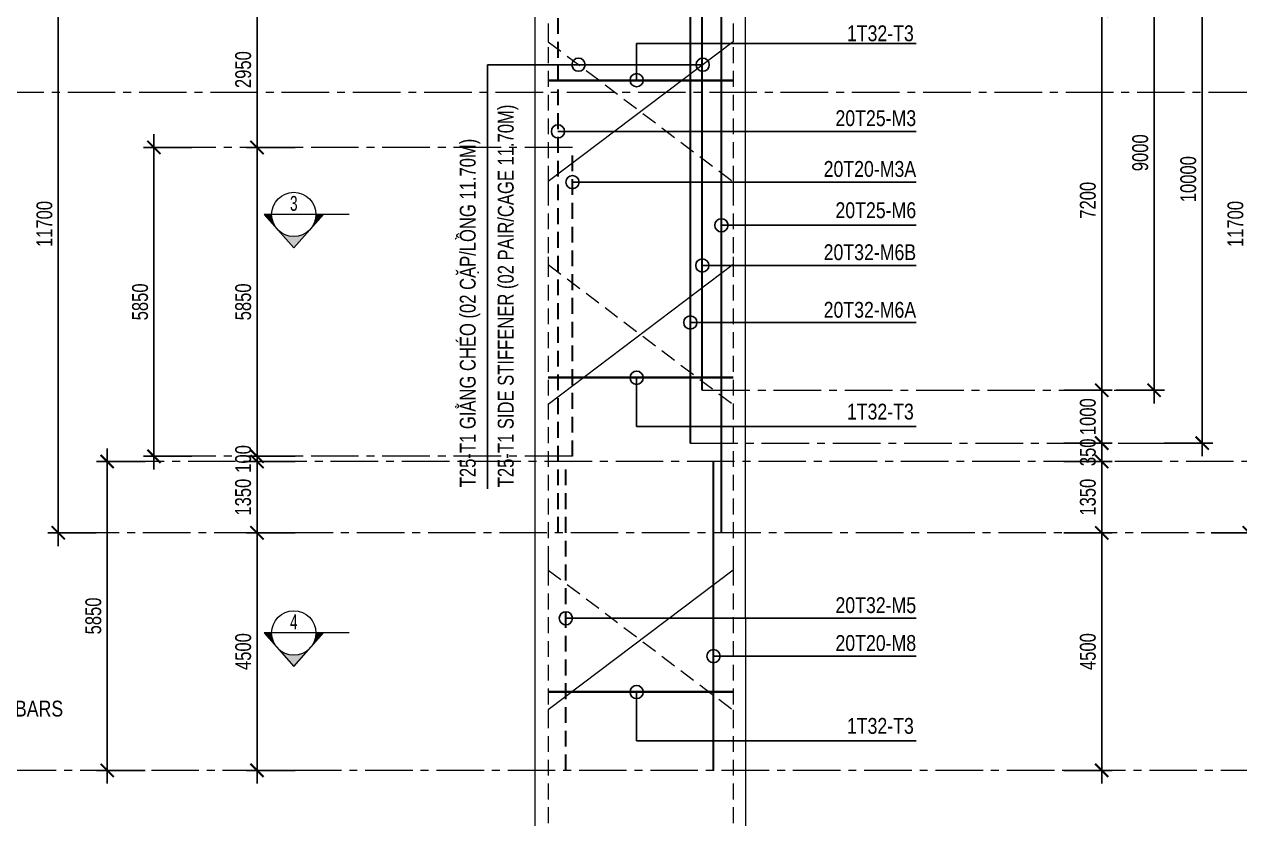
# Model space of a CAD drawing. Header units: millimetres. Extents: x 2746337 to 7547699, y -363432 to 15720.
# Drawn here: x 2972833 to 2995849, y -26916 to -11866 of the extents above; entities that cross this region are included whole.
import ezdxf
from ezdxf.enums import TextEntityAlignment as Align

# ---------------------------------------------------------------- set-up
doc = ezdxf.new("R2010")
doc.units = ezdxf.units.MM
doc.header["$LTSCALE"] = 1200
doc.header["$PDMODE"] = 3
for name, pattern in [('CENTER2', [1.125, 0.75, -0.125, 0.125, -0.125]), ('CONTINOUS', [0]), ('HIDDEN', [0.375, 0.25, -0.125])]:
    doc.linetypes.add(name, pattern=pattern)
for name, color, linetype, lineweight in [('1', 9, 'Continuous', 13), ('BOUND', 3, 'Continuous', 20), ('C1CO', 4, 'Continuous', 35), ('Grid line', 160, 'CENTER2', 5), ('HIDE', 8, 'HIDDEN', 13), ('K-THUOC', 1, 'Continuous', 18), ('LEADER', 8, 'Continuous', 9), ('T1CO', 4, 'Continuous', 20), ('T1HI', 4, 'HIDDEN', 13), ('TCHI', 4, 'HIDDEN', 30), ('TEXTMA', 2, 'Continuous', 13), ('TEXTVN', 2, 'Continuous', 20)]:
    doc.layers.add(name, color=color, linetype=linetype, lineweight=lineweight)
doc.styles.add('DB_Arial', font='arial.ttf', dxfattribs={"width": 0.8})
doc.styles.add('SMTEXT', font='arial.ttf', dxfattribs={"width": 0.75})
doc.styles.add('TEXTVN', font='VHELVCN.TTF', dxfattribs={"width": 0.8})
doc.dimstyles.new('BSV1-100', dxfattribs={"dimtxt": 300, "dimasz": 250, "dimexe": 200, "dimexo": 0, "dimgap": 108, "dimtad": 1, "dimdec": 0, "dimdsep": 46, "dimtxsty": 'SMTEXT', "dimblk": 'ARCHTICK', "dimcen": 100, "dimdle": 250, "dimclrd": 256, "dimclre": 256, "dimclrt": 1, "dimadec": 0, "dimazin": 0, "dimtfac": 1, "dimtdec": 0, "dimtix": 1, "dimtmove": 2, "dimatfit": 3, "dimfxl": 720, "dimfxlon": 1, "dimtolj": 1, "dimtzin": 0, "dimarcsym": 0})
doc.dimstyles.new('BSV25', dxfattribs={"dimtxt": 300, "dimasz": 250, "dimexe": 200, "dimexo": 0, "dimgap": 108, "dimtad": 1, "dimdec": 0, "dimlfac": 0.25, "dimdsep": 46, "dimtxsty": 'SMTEXT', "dimblk": 'ARCHTICK', "dimcen": 100, "dimdle": 250, "dimclrd": 256, "dimclre": 256, "dimclrt": 2, "dimadec": 0, "dimazin": 0, "dimtfac": 1, "dimtdec": 0, "dimtix": 1, "dimtmove": 2, "dimatfit": 3, "dimfxl": 800, "dimfxlon": 1, "dimtolj": 1, "dimtzin": 0, "dimarcsym": 0})

# ---------------------------------------------------------------- blocks, each defined once
blk = doc.blocks.new('_ArchTick')
at = {"color": 0, "linetype": 'ByBlock', "const_width": 0.15}
blk.add_lwpolyline([(-0.5, -0.5), (0.5, 0.5)], dxfattribs=at)
blk = doc.blocks.new('SIGSEC')
at = {"layer": '1', "lineweight": 9}
h = blk.add_hatch(color=256, dxfattribs=at)
h.dxf.hatch_style = 1
h.paths.add_polyline_path([(-420, 0), (-560, 0), (-315, -278, -0.182676)])
h = blk.add_hatch(color=256, dxfattribs=at)
h.dxf.hatch_style = 1
h.paths.add_polyline_path([(560, 0), (420, 0, -0.182676), (315, -278)])
h = blk.add_hatch(color=256, dxfattribs=at)
h.dxf.hatch_style = 1
h.paths.add_polyline_path([(315, -278, -0.451416), (-315, -278), (0, -635)])
at = {"layer": '1', "lineweight": 9, "elevation": 0}
blk.add_lwpolyline([(1050, 0), (-560, 0), (0, -635), (560, 0)], dxfattribs=at)
at = {"layer": '1', "lineweight": 9}
blk.add_circle((0, 0), 420, dxfattribs=at)
at = {"layer": 'BOUND', "lineweight": 9, "style": 'TEXTVN', "width": 0.8}
blk.add_attdef('SEC', text='', height=280, dxfattribs=at).set_placement((0, 210, 0), align=Align.MIDDLE_CENTER)
blk = doc.blocks.new('*D333')
at = {"layer": 'Defpoints', "color": 0, "transparency": 16777216}
for p in [(2999944, -9350), (2966665, -13150), (2999944, -13150)]:
    blk.add_point(p, dxfattribs=at)
at = {"layer": 'K-THUOC', "lineweight": -2, "transparency": 16777216}
for p, q in [((2966665, -9100), (2966665, -13400)), ((2967385, -9350), (2966465, -9350)), ((2967385, -13150), (2966465, -13150))]:
    blk.add_line(p, q, dxfattribs=at)
at = {"layer": 'K-THUOC', "lineweight": -2, "transparency": 16777216, "xscale": 250, "yscale": 250, "zscale": 250}
for p, rotation in [((2966665, -9350), 90), ((2966665, -13150), 270)]:
    blk.add_blockref('_ArchTick', p, dxfattribs=dict(at, rotation=rotation))
at = {"layer": 'K-THUOC', "color": 1, "transparency": 16777216, "insert": (2966404, -11250), "char_height": 300, "attachment_point": 5, "rotation": 90, "style": 'SMTEXT'}
blk.add_mtext('\\A1;3800', dxfattribs=at)
blk = doc.blocks.new('*D339')
at = {"layer": 'Defpoints', "color": 0, "transparency": 16777216}
for p in [(2986461, -11600), (2986461, -18800), (2993236, -18800)]:
    blk.add_point(p, dxfattribs=at)
at = {"layer": 'K-THUOC', "lineweight": -2, "transparency": 16777216}
for p, q in [((2993236, -11350), (2993236, -19050)), ((2992516, -11600), (2993436, -11600)), ((2992516, -18800), (2993436, -18800))]:
    blk.add_line(p, q, dxfattribs=at)
at = {"layer": 'K-THUOC', "lineweight": -2, "transparency": 16777216, "xscale": 250, "yscale": 250, "zscale": 250}
for p, rotation in [((2993236, -11600), 90), ((2993236, -18800), 270)]:
    blk.add_blockref('_ArchTick', p, dxfattribs=dict(at, rotation=rotation))
at = {"layer": 'K-THUOC', "color": 1, "transparency": 16777216, "insert": (2992974, -15200), "char_height": 300, "attachment_point": 5, "rotation": 90, "style": 'SMTEXT'}
blk.add_mtext('\\A1;7200', dxfattribs=at)
blk = doc.blocks.new('*D340')
at = {"layer": 'Defpoints', "color": 0, "transparency": 16777216}
for p in [(2986461, -19800), (2986461, -20150), (2993236, -20150)]:
    blk.add_point(p, dxfattribs=at)
at = {"layer": 'K-THUOC', "lineweight": -2, "transparency": 16777216}
for p, q in [((2993236, -19800), (2993236, -19550)), ((2992516, -19800), (2993436, -19800)), ((2993236, -19800), (2993236, -20150)), ((2992516, -20150), (2993436, -20150)), ((2993236, -20150), (2993236, -20400))]:
    blk.add_line(p, q, dxfattribs=at)
at = {"layer": 'K-THUOC', "lineweight": -2, "transparency": 16777216, "xscale": 250, "yscale": 250, "zscale": 250}
for p, rotation in [((2993236, -19800), 270), ((2993236, -20150), 90)]:
    blk.add_blockref('_ArchTick', p, dxfattribs=dict(at, rotation=rotation))
at = {"layer": 'K-THUOC', "color": 1, "transparency": 16777216, "insert": (2992974, -19975), "char_height": 300, "attachment_point": 5, "rotation": 90, "style": 'SMTEXT'}
blk.add_mtext('\\A1;350', dxfattribs=at)
blk = doc.blocks.new('*D341')
at = {"layer": 'Defpoints', "color": 0, "transparency": 16777216}
for p in [(2986461, -20150), (2986461, -21500), (2993236, -21500)]:
    blk.add_point(p, dxfattribs=at)
at = {"layer": 'K-THUOC', "lineweight": -2, "transparency": 16777216}
for p, q in [((2993236, -19900), (2993236, -21750)), ((2992516, -20150), (2993436, -20150)), ((2992516, -21500), (2993436, -21500))]:
    blk.add_line(p, q, dxfattribs=at)
at = {"layer": 'K-THUOC', "lineweight": -2, "transparency": 16777216, "xscale": 250, "yscale": 250, "zscale": 250}
for p, rotation in [((2993236, -20150), 90), ((2993236, -21500), 270)]:
    blk.add_blockref('_ArchTick', p, dxfattribs=dict(at, rotation=rotation))
at = {"layer": 'K-THUOC', "color": 1, "transparency": 16777216, "insert": (2992974, -20825), "char_height": 300, "attachment_point": 5, "rotation": 90, "style": 'SMTEXT'}
blk.add_mtext('\\A1;1350', dxfattribs=at)
blk = doc.blocks.new('*D342')
at = {"layer": 'Defpoints', "color": 0, "transparency": 16777216}
for p in [(2986461, -21500), (2986461, -26000), (2993236, -26000)]:
    blk.add_point(p, dxfattribs=at)
at = {"layer": 'K-THUOC', "lineweight": -2, "transparency": 16777216}
for p, q in [((2993236, -21250), (2993236, -26250)), ((2992516, -21500), (2993436, -21500)), ((2992516, -26000), (2993436, -26000))]:
    blk.add_line(p, q, dxfattribs=at)
at = {"layer": 'K-THUOC', "lineweight": -2, "transparency": 16777216, "xscale": 250, "yscale": 250, "zscale": 250}
for p, rotation in [((2993236, -21500), 90), ((2993236, -26000), 270)]:
    blk.add_blockref('_ArchTick', p, dxfattribs=dict(at, rotation=rotation))
at = {"layer": 'K-THUOC', "color": 1, "transparency": 16777216, "insert": (2992974, -23750), "char_height": 300, "attachment_point": 5, "rotation": 90, "style": 'SMTEXT'}
blk.add_mtext('\\A1;4500', dxfattribs=at)
blk = doc.blocks.new('*D343')
at = {"layer": 'Defpoints', "color": 0, "transparency": 16777216}
for p in [(2985961, -20150), (2997040, -20150), (2985961, -26000)]:
    blk.add_point(p, dxfattribs=at)
at = {"layer": 'K-THUOC', "lineweight": -2, "transparency": 16777216}
for p, q in [((2997040, -26250), (2997040, -19900)), ((2996320, -20150), (2997240, -20150)), ((2996320, -26000), (2997240, -26000))]:
    blk.add_line(p, q, dxfattribs=at)
at = {"layer": 'K-THUOC', "lineweight": -2, "transparency": 16777216, "xscale": 250, "yscale": 250, "zscale": 250}
for p, rotation in [((2997040, -20150), 90), ((2997040, -26000), 270)]:
    blk.add_blockref('_ArchTick', p, dxfattribs=dict(at, rotation=rotation))
at = {"layer": 'K-THUOC', "color": 1, "transparency": 16777216, "insert": (2996779, -23075), "char_height": 300, "attachment_point": 5, "rotation": 90, "style": 'SMTEXT'}
blk.add_mtext('\\A1;5850', dxfattribs=at)
blk = doc.blocks.new('*D344')
at = {"layer": 'Defpoints', "color": 0, "transparency": 16777216}
for p in [(2985417, -9800), (2996030, -9800), (2985417, -21500)]:
    blk.add_point(p, dxfattribs=at)
at = {"layer": 'K-THUOC', "lineweight": -2, "transparency": 16777216}
for p, q in [((2996030, -21750), (2996030, -9550)), ((2995310, -9800), (2996230, -9800)), ((2995310, -21500), (2996230, -21500))]:
    blk.add_line(p, q, dxfattribs=at)
at = {"layer": 'K-THUOC', "lineweight": -2, "transparency": 16777216, "xscale": 250, "yscale": 250, "zscale": 250}
for p, rotation in [((2996030, -9800), 90), ((2996030, -21500), 270)]:
    blk.add_blockref('_ArchTick', p, dxfattribs=dict(at, rotation=rotation))
at = {"layer": 'K-THUOC', "color": 1, "transparency": 16777216, "insert": (2995769, -15650), "char_height": 300, "attachment_point": 5, "rotation": 90, "style": 'SMTEXT'}
blk.add_mtext('\\A1;11700', dxfattribs=at)
blk = doc.blocks.new('*D347')
at = {"layer": 'Defpoints', "color": 0, "transparency": 16777216}
for p in [(2985117, -9800), (2995138, -9800), (2985117, -19800)]:
    blk.add_point(p, dxfattribs=at)
at = {"layer": 'K-THUOC', "lineweight": -2, "transparency": 16777216}
for p, q in [((2995138, -20050), (2995138, -9550)), ((2994418, -9800), (2995338, -9800)), ((2994418, -19800), (2995338, -19800))]:
    blk.add_line(p, q, dxfattribs=at)
at = {"layer": 'K-THUOC', "lineweight": -2, "transparency": 16777216, "xscale": 250, "yscale": 250, "zscale": 250}
for p, rotation in [((2995138, -9800), 90), ((2995138, -19800), 270)]:
    blk.add_blockref('_ArchTick', p, dxfattribs=dict(at, rotation=rotation))
at = {"layer": 'K-THUOC', "color": 1, "transparency": 16777216, "insert": (2994876, -14800), "char_height": 300, "attachment_point": 5, "rotation": 90, "style": 'SMTEXT'}
blk.add_mtext('\\A1;10000', dxfattribs=at)
blk = doc.blocks.new('*D348')
at = {"layer": 'Defpoints', "color": 0, "transparency": 16777216}
for p in [(2984817, -9800), (2994227, -9800), (2984817, -18800)]:
    blk.add_point(p, dxfattribs=at)
at = {"layer": 'K-THUOC', "lineweight": -2, "transparency": 16777216}
for p, q in [((2994227, -19050), (2994227, -9550)), ((2993507, -9800), (2994427, -9800)), ((2993507, -18800), (2994427, -18800))]:
    blk.add_line(p, q, dxfattribs=at)
at = {"layer": 'K-THUOC', "lineweight": -2, "transparency": 16777216, "xscale": 250, "yscale": 250, "zscale": 250}
for p, rotation in [((2994227, -9800), 90), ((2994227, -18800), 270)]:
    blk.add_blockref('_ArchTick', p, dxfattribs=dict(at, rotation=rotation))
at = {"layer": 'K-THUOC', "color": 1, "transparency": 16777216, "insert": (2993966, -14300), "char_height": 300, "attachment_point": 5, "rotation": 90, "style": 'SMTEXT'}
blk.add_mtext('\\A1;9000', dxfattribs=at)
blk = doc.blocks.new('*D351')
at = {"layer": 'Defpoints', "color": 0, "transparency": 16777216}
for p in [(2982296, -11250), (2977240, -14200), (2982296, -14200)]:
    blk.add_point(p, dxfattribs=at)
at = {"layer": 'K-THUOC', "lineweight": -2, "transparency": 16777216}
for p, q in [((2977240, -11000), (2977240, -14450)), ((2977960, -11250), (2977040, -11250)), ((2977960, -14200), (2977040, -14200))]:
    blk.add_line(p, q, dxfattribs=at)
at = {"layer": 'K-THUOC', "lineweight": -2, "transparency": 16777216, "xscale": 250, "yscale": 250, "zscale": 250}
for p, rotation in [((2977240, -11250), 90), ((2977240, -14200), 270)]:
    blk.add_blockref('_ArchTick', p, dxfattribs=dict(at, rotation=rotation))
at = {"layer": 'K-THUOC', "color": 1, "transparency": 16777216, "insert": (2976979, -12725), "char_height": 300, "attachment_point": 5, "rotation": 90, "style": 'SMTEXT'}
blk.add_mtext('\\A1;2950', dxfattribs=at)
blk = doc.blocks.new('*D352')
at = {"layer": 'Defpoints', "color": 0, "transparency": 16777216}
for p in [(2982296, -20150), (2977240, -21500), (2982296, -21500)]:
    blk.add_point(p, dxfattribs=at)
at = {"layer": 'K-THUOC', "lineweight": -2, "transparency": 16777216}
for p, q in [((2977240, -19900), (2977240, -21750)), ((2977960, -20150), (2977040, -20150)), ((2977960, -21500), (2977040, -21500))]:
    blk.add_line(p, q, dxfattribs=at)
at = {"layer": 'K-THUOC', "lineweight": -2, "transparency": 16777216, "xscale": 250, "yscale": 250, "zscale": 250}
for p, rotation in [((2977240, -20150), 90), ((2977240, -21500), 270)]:
    blk.add_blockref('_ArchTick', p, dxfattribs=dict(at, rotation=rotation))
at = {"layer": 'K-THUOC', "color": 1, "transparency": 16777216, "insert": (2976978, -20825), "char_height": 300, "attachment_point": 5, "rotation": 90, "style": 'SMTEXT'}
blk.add_mtext('\\A1;1350', dxfattribs=at)
blk = doc.blocks.new('*D353')
at = {"layer": 'Defpoints', "color": 0, "transparency": 16777216}
for p in [(2982296, -21500), (2977240, -26000), (2982296, -26000)]:
    blk.add_point(p, dxfattribs=at)
at = {"layer": 'K-THUOC', "lineweight": -2, "transparency": 16777216}
for p, q in [((2977240, -21250), (2977240, -26250)), ((2977960, -21500), (2977040, -21500)), ((2977960, -26000), (2977040, -26000))]:
    blk.add_line(p, q, dxfattribs=at)
at = {"layer": 'K-THUOC', "lineweight": -2, "transparency": 16777216, "xscale": 250, "yscale": 250, "zscale": 250}
for p, rotation in [((2977240, -21500), 90), ((2977240, -26000), 270)]:
    blk.add_blockref('_ArchTick', p, dxfattribs=dict(at, rotation=rotation))
at = {"layer": 'K-THUOC', "color": 1, "transparency": 16777216, "insert": (2976979, -23750), "char_height": 300, "attachment_point": 5, "rotation": 90, "style": 'SMTEXT'}
blk.add_mtext('\\A1;4500', dxfattribs=at)
blk = doc.blocks.new('*D354')
at = {"layer": 'Defpoints', "color": 0, "transparency": 16777216}
for p in [(2974403, -20150), (2980811, -20150), (2980811, -26000)]:
    blk.add_point(p, dxfattribs=at)
at = {"layer": 'K-THUOC', "lineweight": -2, "transparency": 16777216}
for p, q in [((2974403, -26250), (2974403, -19900)), ((2975123, -20150), (2974203, -20150)), ((2975123, -26000), (2974203, -26000))]:
    blk.add_line(p, q, dxfattribs=at)
at = {"layer": 'K-THUOC', "lineweight": -2, "transparency": 16777216, "xscale": 250, "yscale": 250, "zscale": 250}
for p, rotation in [((2974403, -20150), 90), ((2974403, -26000), 270)]:
    blk.add_blockref('_ArchTick', p, dxfattribs=dict(at, rotation=rotation))
at = {"layer": 'K-THUOC', "color": 1, "transparency": 16777216, "insert": (2974141, -23075), "char_height": 300, "attachment_point": 5, "rotation": 90, "style": 'SMTEXT'}
blk.add_mtext('\\A1;5850', dxfattribs=at)
blk = doc.blocks.new('*D355')
at = {"layer": 'Defpoints', "color": 0, "transparency": 16777216}
for p in [(2973476, -9800), (2981896, -9800), (2981896, -21500)]:
    blk.add_point(p, dxfattribs=at)
at = {"layer": 'K-THUOC', "lineweight": -2, "transparency": 16777216}
for p, q in [((2973476, -21750), (2973476, -9550)), ((2974196, -9800), (2973276, -9800)), ((2974196, -21500), (2973276, -21500))]:
    blk.add_line(p, q, dxfattribs=at)
at = {"layer": 'K-THUOC', "lineweight": -2, "transparency": 16777216, "xscale": 250, "yscale": 250, "zscale": 250}
for p, rotation in [((2973476, -9800), 90), ((2973476, -21500), 270)]:
    blk.add_blockref('_ArchTick', p, dxfattribs=dict(at, rotation=rotation))
at = {"layer": 'K-THUOC', "color": 1, "transparency": 16777216, "insert": (2973215, -15650), "char_height": 300, "attachment_point": 5, "rotation": 90, "style": 'SMTEXT'}
blk.add_mtext('\\A1;11700', dxfattribs=at)
blk = doc.blocks.new('*D358')
at = {"layer": 'Defpoints', "color": 0, "transparency": 16777216}
for p in [(2981261, -14200), (2975288, -20050), (2981061, -20050)]:
    blk.add_point(p, dxfattribs=at)
at = {"layer": 'K-THUOC', "lineweight": -2, "transparency": 16777216}
for p, q in [((2975288, -13950), (2975288, -20300)), ((2976008, -14200), (2975088, -14200)), ((2976008, -20050), (2975088, -20050))]:
    blk.add_line(p, q, dxfattribs=at)
at = {"layer": 'K-THUOC', "lineweight": -2, "transparency": 16777216, "xscale": 250, "yscale": 250, "zscale": 250}
for p, rotation in [((2975288, -14200), 90), ((2975288, -20050), 270)]:
    blk.add_blockref('_ArchTick', p, dxfattribs=dict(at, rotation=rotation))
at = {"layer": 'K-THUOC', "color": 1, "transparency": 16777216, "insert": (2975027, -17125), "char_height": 300, "attachment_point": 5, "rotation": 90, "style": 'SMTEXT'}
blk.add_mtext('\\A1;5850', dxfattribs=at)
blk = doc.blocks.new('*D360')
at = {"layer": 'Defpoints', "color": 0, "transparency": 16777216}
for p in [(2982296, -14200), (2977240, -20050), (2982296, -20050)]:
    blk.add_point(p, dxfattribs=at)
at = {"layer": 'K-THUOC', "lineweight": -2, "transparency": 16777216}
for p, q in [((2977240, -13950), (2977240, -20300)), ((2977960, -14200), (2977040, -14200)), ((2977960, -20050), (2977040, -20050))]:
    blk.add_line(p, q, dxfattribs=at)
at = {"layer": 'K-THUOC', "lineweight": -2, "transparency": 16777216, "xscale": 250, "yscale": 250, "zscale": 250}
for p, rotation in [((2977240, -14200), 90), ((2977240, -20050), 270)]:
    blk.add_blockref('_ArchTick', p, dxfattribs=dict(at, rotation=rotation))
at = {"layer": 'K-THUOC', "color": 1, "transparency": 16777216, "insert": (2976979, -17125), "char_height": 300, "attachment_point": 5, "rotation": 90, "style": 'SMTEXT'}
blk.add_mtext('\\A1;5850', dxfattribs=at)
blk = doc.blocks.new('*D325')
at = {"layer": 'Defpoints', "color": 0, "transparency": 16777216}
for p in [(2999944, -1500), (2994397, -26000), (3005111, -26000)]:
    blk.add_point(p, dxfattribs=at)
at = {"layer": 'K-THUOC', "lineweight": -2, "transparency": 16777216}
for p, q in [((3005111, -1250), (3005111, -26250)), ((3004391, -1500), (3005311, -1500)), ((3004391, -26000), (3005311, -26000))]:
    blk.add_line(p, q, dxfattribs=at)
at = {"layer": 'K-THUOC', "lineweight": -2, "transparency": 16777216, "xscale": 250, "yscale": 250, "zscale": 250}
for p, rotation in [((3005111, -1500), 90), ((3005111, -26000), 270)]:
    blk.add_blockref('_ArchTick', p, dxfattribs=dict(at, rotation=rotation))
at = {"layer": 'K-THUOC', "color": 1, "transparency": 16777216, "insert": (3004850, -13750), "char_height": 300, "attachment_point": 5, "rotation": 90, "style": 'SMTEXT'}
blk.add_mtext('\\A1;24500', dxfattribs=at)
blk = doc.blocks.new('*D326')
at = {"layer": 'Defpoints', "color": 0, "transparency": 16777216}
for p in [(2994397, -26000), (2995969, -45000), (3005111, -45000)]:
    blk.add_point(p, dxfattribs=at)
at = {"layer": 'K-THUOC', "lineweight": -2, "transparency": 16777216}
for p, q in [((3005111, -25750), (3005111, -45250)), ((3004391, -26000), (3005311, -26000)), ((3004391, -45000), (3005311, -45000))]:
    blk.add_line(p, q, dxfattribs=at)
at = {"layer": 'K-THUOC', "lineweight": -2, "transparency": 16777216, "xscale": 250, "yscale": 250, "zscale": 250}
for p, rotation in [((3005111, -26000), 90), ((3005111, -45000), 270)]:
    blk.add_blockref('_ArchTick', p, dxfattribs=dict(at, rotation=rotation))
at = {"layer": 'K-THUOC', "color": 1, "transparency": 16777216, "insert": (3004850, -35500), "char_height": 300, "attachment_point": 5, "rotation": 90, "style": 'SMTEXT'}
blk.add_mtext('\\A1;19000', dxfattribs=at)
blk = doc.blocks.new('*D327')
at = {"layer": 'Defpoints', "color": 0, "transparency": 16777216}
for p in [(2999144, 0), (3006172, 0), (2994397, -26000)]:
    blk.add_point(p, dxfattribs=at)
at = {"layer": 'K-THUOC', "lineweight": -2, "transparency": 16777216}
for p, q in [((3006172, -26250), (3006172, 250)), ((3005452, 0), (3006372, 0)), ((3005452, -26000), (3006372, -26000))]:
    blk.add_line(p, q, dxfattribs=at)
at = {"layer": 'K-THUOC', "lineweight": -2, "transparency": 16777216, "xscale": 250, "yscale": 250, "zscale": 250}
for p, rotation in [((3006172, 0), 90), ((3006172, -26000), 270)]:
    blk.add_blockref('_ArchTick', p, dxfattribs=dict(at, rotation=rotation))
at = {"layer": 'K-THUOC', "color": 1, "transparency": 16777216, "insert": (3005911, -13000), "char_height": 300, "attachment_point": 5, "rotation": 90, "style": 'SMTEXT'}
blk.add_mtext('\\A1;26000', dxfattribs=at)
blk = doc.blocks.new('*D363')
at = {"layer": 'Defpoints', "color": 0, "transparency": 16777216}
for p in [(2977240, -20050), (2982296, -20050), (2982296, -20150)]:
    blk.add_point(p, dxfattribs=at)
at = {"layer": 'K-THUOC', "lineweight": -2, "transparency": 16777216}
for p, q in [((2977240, -20050), (2977240, -19800)), ((2977960, -20050), (2977040, -20050)), ((2977960, -20150), (2977040, -20150)), ((2977240, -20150), (2977240, -20050)), ((2977240, -20150), (2977240, -20400))]:
    blk.add_line(p, q, dxfattribs=at)
at = {"layer": 'K-THUOC', "lineweight": -2, "transparency": 16777216, "xscale": 250, "yscale": 250, "zscale": 250}
for p, rotation in [((2977240, -20050), 270), ((2977240, -20150), 90)]:
    blk.add_blockref('_ArchTick', p, dxfattribs=dict(at, rotation=rotation))
at = {"layer": 'K-THUOC', "color": 1, "transparency": 16777216, "insert": (2976979, -20100), "char_height": 300, "attachment_point": 5, "rotation": 90, "style": 'SMTEXT'}
blk.add_mtext('\\A1;100', dxfattribs=at)
blk = doc.blocks.new('*D364')
at = {"layer": 'Defpoints', "color": 0, "transparency": 16777216}
for p in [(2986461, -18800), (2993236, -18800), (2986461, -19800)]:
    blk.add_point(p, dxfattribs=at)
at = {"layer": 'K-THUOC', "lineweight": -2, "transparency": 16777216}
for p, q in [((2993236, -20050), (2993236, -18550)), ((2992516, -18800), (2993436, -18800)), ((2992516, -19800), (2993436, -19800))]:
    blk.add_line(p, q, dxfattribs=at)
at = {"layer": 'K-THUOC', "lineweight": -2, "transparency": 16777216, "xscale": 250, "yscale": 250, "zscale": 250}
for p, rotation in [((2993236, -18800), 90), ((2993236, -19800), 270)]:
    blk.add_blockref('_ArchTick', p, dxfattribs=dict(at, rotation=rotation))
at = {"layer": 'K-THUOC', "color": 1, "transparency": 16777216, "insert": (2992974, -19300), "char_height": 300, "attachment_point": 5, "rotation": 90, "style": 'SMTEXT'}
blk.add_mtext('\\A1;1000', dxfattribs=at)
blk = doc.blocks.new('thép ben dao-type2a')
at = {"layer": 'TCHI', "linetype": 'HIDDEN'}
for p, q in [((2983661, -11250), (2983661, -200)), ((2983511, -21500), (2983511, -9800)), ((2983661, -26000), (2983661, -20150))]:
    blk.add_line(p, q, dxfattribs=at)
at = {"layer": 'TCHI', "color": 6, "linetype": 'HIDDEN'}
for p, q in [((2983911, -9800), (2983911, -2000)), ((2983784, -20050), (2983784, -14200))]:
    blk.add_line(p, q, dxfattribs=at)
blk = doc.blocks.new('l2-type 2a')
at = {"layer": 'TCHI', "color": 6, "linetype": 'CONTINOUS'}
for p, q in [((2985374, -11600), (2985374, -5750)), ((2985546, -19800), (2985546, -9800))]:
    blk.add_line(p, q, dxfattribs=at)
blk = doc.blocks.new('L1-type2a')
at = {"layer": 'TCHI', "linetype": 'CONTINOUS'}
for p, q in [((2986111, -4100), (2986111, -200)), ((2985961, -11600), (2985961, -2600)), ((2985749, -18800), (2985749, -9800)), ((2986111, -21500), (2986111, -9800)), ((2985961, -26000), (2985961, -20150))]:
    blk.add_line(p, q, dxfattribs=at)

msp = doc.modelspace()

# ---------------------------------------------------------------- linework, layer by layer
at = {"layer": 'BOUND'}
msp.add_lwpolyline([(2982504, -45000), (2986504, -45000), (2986482.3, -1200), (2982504, -1200)], close=True, dxfattribs=at)
at = {"layer": 'C1CO'}
for p, q in [((2982754, -12930.1), (2986254, -12930.1)), ((2982754, -18558.3), (2986254, -18558.3)), ((2982754, -24511.8), (2986254, -24511.8))]:
    msp.add_line(p, q, dxfattribs=at)
at = {"layer": 'Grid line', "color": 2}
msp.add_line((2962856, -13150), (2999943.6, -13150), dxfattribs=at)
at = {"layer": 'Grid line'}
for p, q in [((2983212.8, -14200), (2975087.9, -14200)), ((2985672.5, -18800), (2994427, -18800)), ((2985445.6, -19800), (2995256.8, -19800)), ((2997083.7, -20150), (2974621.3, -20150)), ((2983212.8, -20050), (2975612.6, -20050)), ((2996230.1, -21500), (2973875, -21500)), ((3004488.9, -26000), (2967625.3, -26000))]:
    msp.add_line(p, q, dxfattribs=at)
at = {"layer": 'HIDE'}
for p, q in [((2982754, -150), (2982754, -45000)), ((2986254, -150), (2986254, -45000))]:
    msp.add_line(p, q, dxfattribs=at)
at = {"layer": 'T1CO'}
for points in [[(2986254, -12046.7), (2986254, -12196.7), (2982754, -14846.7), (2982754, -14996.7)], [(2986254, -16269.2), (2986254, -16419.2), (2982754, -19069.2), (2982754, -19219.2)], [(2986254, -22055.7), (2986254, -22205.7), (2982754, -24855.7), (2982754, -25005.7)]]:
    msp.add_lwpolyline(points, dxfattribs=at)
at = {"layer": 'T1HI'}
for points in [[(2982754, -12046.7), (2982754, -12196.7), (2986254, -14846.7), (2986254, -14996.7)], [(2982754, -16269.2), (2982754, -16419.2), (2986254, -19069.2), (2986254, -19219.2)], [(2982754, -22055.7), (2982754, -22205.7), (2986254, -24855.7), (2986254, -25005.7)]]:
    msp.add_lwpolyline(points, dxfattribs=at)

# ---------------------------------------------------------------- block references
for name, p in [('thép ben dao-type2a', (-571.1, 0)), ('L1-type2a', (-76.5, 0)), ('l2-type 2a', (-100.3, 0))]:
    msp.add_blockref(name, p)
at = {"layer": '1', "lineweight": 20}
for p, values in [((2977936.3, -15469), {'SEC': '3'}), ((2977936.3, -23397.2, 0), {'SEC': '4'})]:
    msp.add_blockref('SIGSEC', p, dxfattribs=at).add_auto_attribs(values)

# ---------------------------------------------------------------- texts
at = {"layer": 'TEXTMA', "style": 'DB_Arial', "width": 0.8}
for s, p in [('1T32-T3', (2989677.5, -12186.6)), ('20T25-M3', (2989721.7, -13794.2)), ('20T20-M3A', (2989721.7, -14756.2)), ('20T25-M6', (2989721.7, -15538.2)), ('20T32-M6B', (2989721.7, -16334.6)), ('20T32-M6A', (2989721.7, -17424.6)), ('1T32-T3', (2989677.5, -19353.8)), ('20T32-M5', (2989721.7, -23019.7)), ('20T20-M8', (2989721.7, -23736.8)), ('1T32-T3', (2989677.5, -25307.3))]:
    msp.add_text(s, height=300, rotation=360, dxfattribs=at).set_placement(p, align=Align.RIGHT)
at = {"layer": 'TEXTVN', "lineweight": 20, "style": 'SMTEXT', "width": 0.75}
for s, p in [('T25-T1 SIDE STIFFENER (02 PAIR/CAGE 11.70M)', (2982099.9, -20635.9)), ('T25-T1 GIẰNG CHÉO (02 CẶP/LỒNG 11.70M)', (2981379.9, -20635.9))]:
    msp.add_text(s, height=300, rotation=90, dxfattribs=at).set_placement(p)
at = {"layer": 'TEXTVN', "style": 'DB_Arial', "width": 0.8}
msp.add_text('BOTTOM LEVEL OF MAIN BARS', height=300, dxfattribs=at).set_placement((2968502.2, -24980))

# ---------------------------------------------------------------- dimensions: what is measured, and where the dimension line sits
at = {"layer": 'K-THUOC'}
for base, p1, p2, picture, middle in [((3006172.3, 0), (2994396.9, -26000), (2999143.6, 0), '*D327', (3005911.1, -13000)), ((3005111.5, -26000), (2999943.6, -1500), (2994396.9, -26000), '*D325', (3004850.3, -13750)), ((2966665.3, -13150), (2999943.6, -9350), (2999943.6, -13150), '*D333', (2966404, -11250)), ((2973475.8, -9800), (2981896.3, -21500), (2981896.3, -9800), '*D355', (2973214.6, -15650)), ((2994227, -9800.3), (2984817.1, -18800), (2984817.1, -9800.3), '*D348', (2993965.8, -14300.2)), ((2995137.6, -9800.3), (2985117.1, -19800), (2985117.1, -9800.3), '*D347', (2994876.5, -14800.2)), ((2996030.1, -9800.3), (2985417.1, -21500), (2985417.1, -9800.3), '*D344', (2995769, -15650.2)), ((2977239.7, -14200), (2982295.5, -11250.3), (2982295.5, -14200), '*D351', (2976978.5, -12725.2)), ((2993235.6, -18800), (2986460.6, -11600.3), (2986460.6, -18800), '*D339', (2992974.4, -15200.2)), ((2975287.9, -20050), (2981260.6, -14200), (2981060.6, -20050), '*D358', (2975026.7, -17125)), ((2977239.7, -20050), (2982295.5, -14200), (2982295.5, -20050), '*D360', (2976978.5, -17125)), ((2993235.6, -18800), (2986460.6, -19800), (2986460.6, -18800), '*D364', (2992974.4, -19300)), ((2993235.6, -20150), (2986460.6, -19800), (2986460.6, -20150), '*D340', (2992974.3, -19975)), ((2977239.7, -20050), (2982295.5, -20150), (2982295.5, -20050), '*D363', (2976978.5, -20100)), ((2974402.6, -20150), (2980810.6, -26000), (2980810.6, -20150), '*D354', (2974141.4, -23075)), ((2977239.7, -21500), (2982295.5, -20150), (2982295.5, -21500), '*D352', (2976978.4, -20825)), ((2997040.3, -20150), (2985960.6, -26000), (2985960.6, -20150), '*D343', (2996779.1, -23075)), ((2993235.6, -21500), (2986460.6, -20150), (2986460.6, -21500), '*D341', (2992974.3, -20825)), ((2977239.7, -26000), (2982295.5, -21500), (2982295.5, -26000), '*D353', (2976978.5, -23750)), ((2993235.6, -26000), (2986460.6, -21500), (2986460.6, -26000), '*D342', (2992974.4, -23750)), ((3005111.5, -45000), (2994396.9, -26000), (2995968.6, -45000), '*D326', (3004850.3, -35500))]:
    dim = msp.add_linear_dim(base=base, p1=p1, p2=p2, angle=90, dimstyle='BSV1-100', dxfattribs=at)
    dim.commit()
    dim.dimension.update_dxf_attribs({"geometry": picture, "text_midpoint": middle})

# ---------------------------------------------------------------- leaders
at = {"layer": 'LEADER'}
for points in [[(2984429, -12925.1), (2984429, -12229.6), (2989721.7, -12229.6)], [(2985679.7, -12631.5), (2981606.8, -12631.5), (2981606.8, -18631.5)], [(2983328.3, -12631.5), (2981606.8, -12631.5), (2981606.8, -20669.5)], [(2982939.5, -13894.2), (2989721.7, -13894.2)], [(2983212.8, -14856.2), (2989721.7, -14856.2)], [(2986034.1, -15674.3), (2989721.7, -15674.3)], [(2985672.5, -16434.6), (2989721.7, -16434.6)], [(2985445.6, -17516.7), (2989721.7, -17516.7)], [(2984429, -18562), (2984429, -19485.3), (2989721.7, -19485.3)], [(2983089.5, -23119.7), (2989721.7, -23119.7)], [(2985884.1, -23836.8), (2989721.7, -23836.8)], [(2984429, -24515.5), (2984429, -25438.8), (2989721.7, -25438.8)]]:
    msp.add_leader(points, dimstyle='BSV25', override={"dimldrblk": 'Origin'}, dxfattribs=at)

doc.saveas('drawing.dxf')
